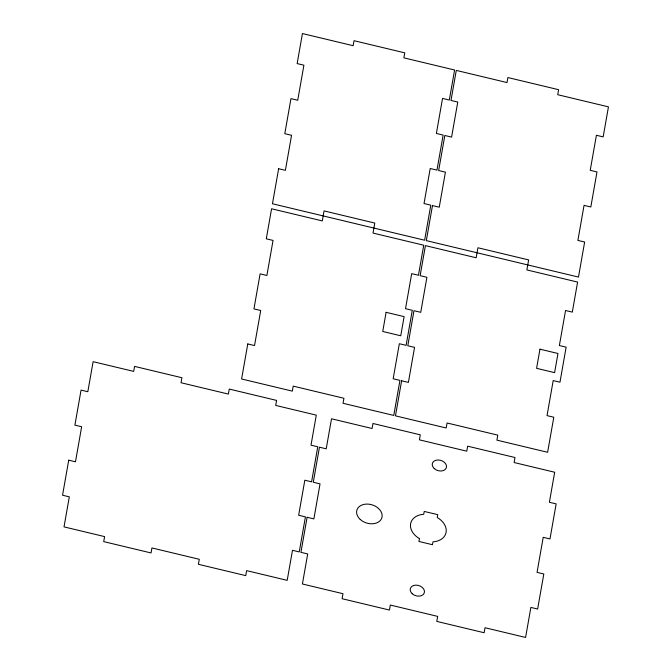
<?xml version="1.0" encoding="UTF-8"?>
<svg xmlns="http://www.w3.org/2000/svg" width="671" height="671" viewBox="0 0 671 671"><rect width="100%" height="100%" fill="white"/><g stroke="black" fill="none" stroke-linecap="round" stroke-linejoin="round"><path stroke-width="1.01" d="M68.719 460.18L62.546 495.223L69.314 496.85L64.022 526.886L104.601 536.607L103.72 541.614L151.059 552.954L151.94 547.947L199.279 559.287L198.398 564.294L245.737 575.634L246.618 570.627L287.196 580.348L292.489 550.304L299.249 551.931L305.422 516.88L298.654 515.261L304.827 480.218L311.587 481.837L317.76 446.794L311 445.175L316.293 415.139L275.714 405.418L276.595 400.411L229.256 389.071L228.375 394.078L181.027 382.738L181.916 377.731L134.569 366.391L133.688 371.399L93.118 361.677L87.826 391.713L81.065 390.094L74.892 425.137L81.652 426.756L75.479 461.799L68.719 460.18M247.775 343.938L241.602 378.989L292.321 391.134L293.202 386.127L343.929 398.28L343.04 403.288L393.768 415.433L399.941 380.39L393.172 378.771L399.346 343.728L406.106 345.347L412.279 310.304L405.519 308.685L411.692 273.642L418.452 275.261L423.745 245.217L373.017 233.072L374.779 223.057L324.059 210.912L322.298 220.918L271.579 208.773L266.286 238.809L273.047 240.428L266.882 275.471L260.113 273.852L253.948 308.895L260.709 310.514L254.535 345.565L247.775 343.938M278.633 168.723L272.46 203.766L424.626 240.218L430.79 205.167L424.03 203.548L430.203 168.505L436.964 170.124L443.137 135.081L436.376 133.462L442.541 98.419L449.31 100.038L454.594 70.002L403.875 57.849L404.756 52.841L354.036 40.696L353.156 45.703L302.436 33.55L297.144 63.586L303.904 65.204L297.731 100.256L290.971 98.629L284.798 133.68L291.566 135.299L285.393 170.342L278.633 168.723M307.108 517.291L300.935 552.334L307.704 553.952L302.411 583.988L342.99 593.709L342.109 598.717L389.448 610.056L390.329 605.049L437.668 616.389L436.787 621.396L484.127 632.736L485.007 627.729L525.586 637.45L530.878 607.414L537.639 609.033L543.812 573.99L537.043 572.371L543.216 537.32L549.985 538.947L556.15 503.896L549.39 502.277L554.682 472.241L514.103 462.52L514.984 457.513L467.645 446.173L466.764 451.18L419.425 439.84L420.306 434.833L372.967 423.493L372.086 428.501L331.508 418.779L326.215 448.824L319.455 447.196L313.282 482.248L320.042 483.866L313.877 518.909L307.108 517.291M386.11 312.317L382.738 331.466L400.746 335.777L404.118 316.628L386.11 312.317M401.627 380.793L395.454 415.844L446.181 427.989L447.062 422.982L497.781 435.135L496.901 440.142L547.62 452.288L553.793 417.245L547.033 415.626L553.198 380.583L559.966 382.202L566.131 347.159L559.371 345.54L565.544 310.497L572.304 312.116L577.597 282.072L526.878 269.927L528.639 259.912L477.92 247.767L476.15 257.773L425.431 245.628L420.138 275.664L426.907 277.282L420.734 312.325L413.973 310.707L407.8 345.75L414.561 347.368L408.387 382.42L401.627 380.793M432.485 205.578L426.311 240.621L578.477 277.073L584.651 242.021L577.882 240.403L584.055 205.36L590.824 206.978L596.989 171.935L590.228 170.317L596.402 135.274L603.162 136.892L608.454 106.857L557.727 94.703L558.616 89.696L507.888 77.551L507.008 82.558L456.288 70.405L450.996 100.44L457.765 102.059L451.591 137.11L444.831 135.483L438.658 170.535L445.418 172.153L439.245 207.196L432.485 205.578M419.442 538.595L418.939 541.463L432.468 544.709L432.971 541.841A18.293 13.294 17.4 0 0 446.098 532.321A18.293 13.294 17.4 0 0 437.249 517.534L437.752 514.665L424.231 511.428L423.72 514.296A18.293 13.294 17.4 0 0 410.593 523.816A18.293 13.294 17.4 0 0 419.442 538.595M539.962 349.172L536.59 368.32L554.598 372.631L557.97 353.483L539.962 349.172M360.235 519.438A13.068 9.495 17.4 0 0 381.69 518.28A13.068 9.495 17.4 0 0 366.19 504.097A13.068 9.495 17.4 0 0 360.235 519.438M412.212 593.726A7.314 5.318 17.4 0 0 424.223 593.08A7.314 5.318 17.4 0 0 415.55 585.137A7.314 5.318 17.4 0 0 412.212 593.726M434.246 468.568A7.314 5.318 17.4 0 0 446.265 467.922A7.314 5.318 17.4 0 0 437.584 459.979A7.314 5.318 17.4 0 0 434.246 468.568"/></g></svg>
